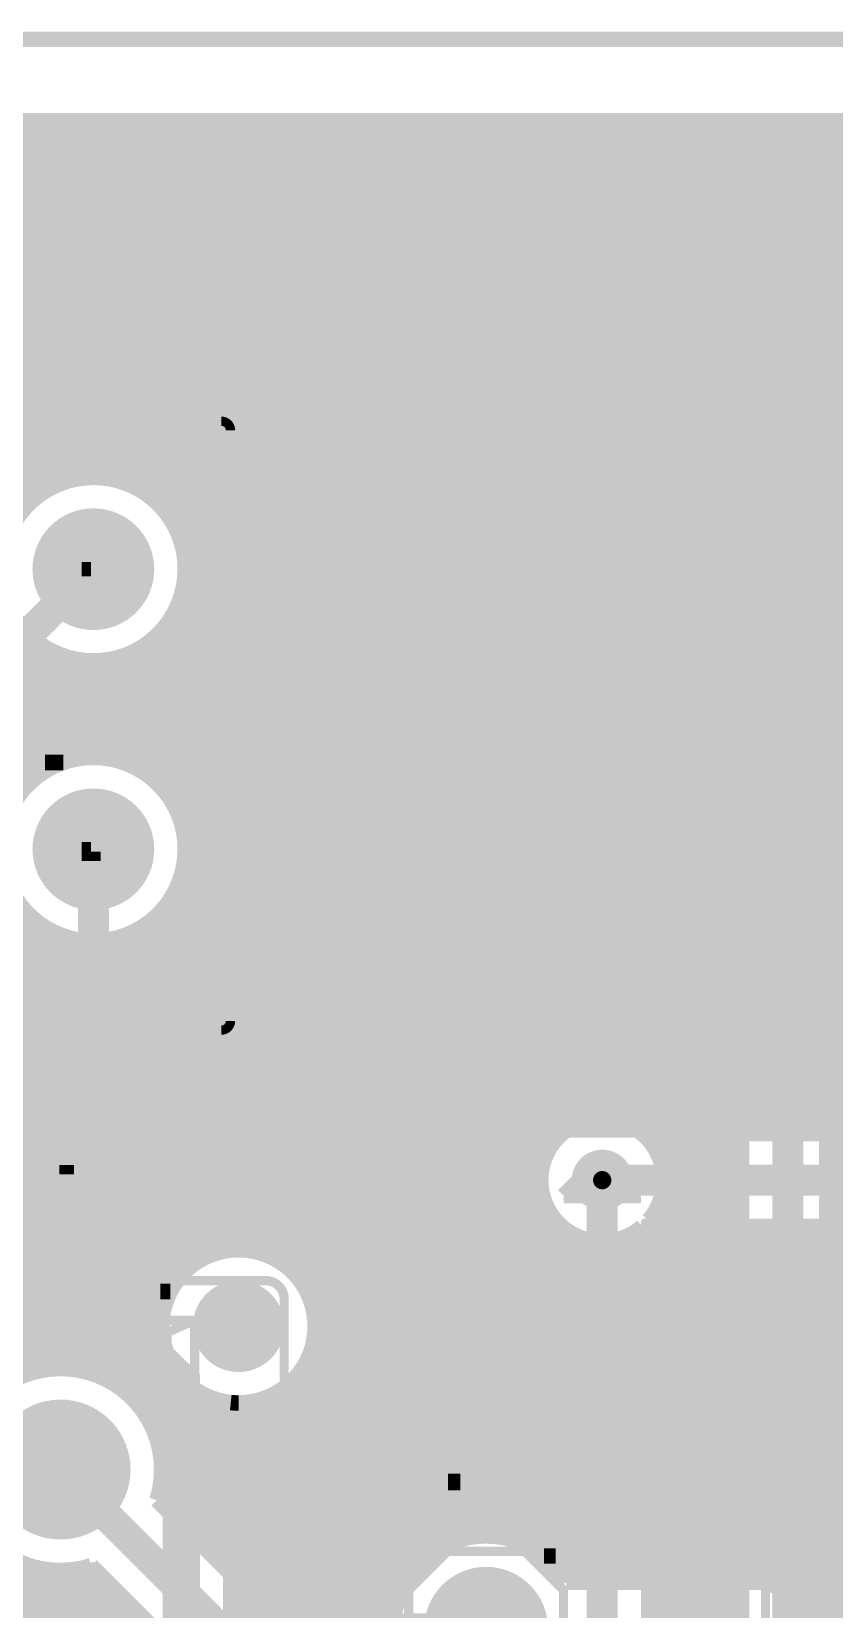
# Model space of a CAD drawing. Extents: x -5 to 100, y -56 to 115.
# Drawn here: x 28.73 to 41.91, y 89.22 to 115.13 of the extents above; entities that cross this region are included whole.
import ezdxf

# ---------------------------------------------------------------- set-up
doc = ezdxf.new("R2010")
doc.units = 0
doc.header["$MEASUREMENT"] = 0
doc.layers.get('0').update_dxf_attribs({"linetype": 'CONTINUOUS'})
for name, color, linetype in [('22-314-0_BOT', 7, 'CONTINUOUS'), ('22-314-0_DRD', 7, 'CONTINUOUS'), ('22-314-0_DRL', 2, 'CONTINUOUS'), ('22-314-0_SMB', 4, 'CONTINUOUS'), ('22-314-0_SMT', 3, 'CONTINUOUS'), ('22-314-0_SST', 5, 'CONTINUOUS'), ('22-314-0_TOP', 10, 'CONTINUOUS'), ('THRUHOLE_NPT', 9, 'CONTINUOUS'), ('THRUHOLE_TAP', 12, 'CONTINUOUS')]:
    doc.layers.add(name, color=color, linetype=linetype)

# ---------------------------------------------------------------- blocks, each defined once
blk = doc.blocks.new('ROUND_1')
at = {"const_width": 0.99949}
blk.add_lwpolyline([(-0.499744, 0, 1), (0.499744, 0, 1)], format="xyb", close=True, dxfattribs=at)
blk = doc.blocks.new('ROUND_3')
at = {"const_width": 1.14935}
blk.add_lwpolyline([(-0.574674, 0, 1), (0.574674, 0, 1)], format="xyb", close=True, dxfattribs=at)
blk = doc.blocks.new('ROUND_4')
at = {"const_width": 0.7493}
blk.add_lwpolyline([(-0.37465, 0, 1), (0.37465, 0, 1)], format="xyb", close=True, dxfattribs=at)
blk = doc.blocks.new('ROUND_6')
at = {"const_width": 1.016}
blk.add_lwpolyline([(-0.508, 0, 1), (0.508, 0, 1)], format="xyb", close=True, dxfattribs=at)
blk = doc.blocks.new('ROUND_14')
at = {"const_width": 0.50038}
blk.add_lwpolyline([(-0.25019, 0, 1), (0.25019, 0, 1)], format="xyb", close=True, dxfattribs=at)
blk = doc.blocks.new('ROUND_5')
at = {"const_width": 0.75057}
blk.add_lwpolyline([(-0.375284, 0, 1), (0.375284, 0, 1)], format="xyb", close=True, dxfattribs=at)
blk = doc.blocks.new('ROUND_17')
at = {"const_width": 0.54991}
blk.add_lwpolyline([(-0.274954, 0, 1), (0.274954, 0, 1)], format="xyb", close=True, dxfattribs=at)
blk = doc.blocks.new('ROUND_18')
at = {"const_width": 0.65024}
blk.add_lwpolyline([(-0.32512, 0, 1), (0.32512, 0, 1)], format="xyb", close=True, dxfattribs=at)
blk = doc.blocks.new('ROUND_22')
at = {"const_width": 0.14986}
blk.add_lwpolyline([(-0.07493, 0, 1), (0.07493, 0, 1)], format="xyb", close=True, dxfattribs=at)

msp = doc.modelspace()

# ---------------------------------------------------------------- linework, layer by layer
at = {"layer": '22-314-0_BOT'}
for points, const_width in [([(98.425, 113.665), (-3.81, 113.665)], 0.254), ([(98.425, 113.6396), (-3.81, 113.6396)], 0.254), ([(28.6512, 113.665), (28.6512, 107.33024)], 0.254), ([(28.8798, 113.665), (28.8798, 107.52836)], 0.254), ([(29.1084, 113.665), (29.1084, 107.66298)], 0.254), ([(29.337, 113.665), (29.337, 107.74934)], 0.254), ([(29.5656, 113.665), (29.5656, 107.79506)], 0.254), ([(29.7942, 113.665), (29.7942, 107.80522)], 0.254), ([(30.0228, 113.665), (30.0228, 107.77982)], 0.254), ([(30.2514, 113.665), (30.2514, 107.71886)], 0.254), ([(30.48, 113.665), (30.48, 107.61726)], 0.254), ([(30.7086, 113.665), (30.7086, 107.45978)], 0.254), ([(30.9372, 113.665), (30.9372, 107.2261)], 0.254), ([(31.1658, 113.665), (31.1658, 106.81208)], 0.254), ([(31.3944, 113.665), (31.3944, 94.88424)], 0.254), ([(31.623, 113.665), (31.623, 95.01378)], 0.254), ([(31.8516, 113.665), (31.8516, 95.08998)], 0.254), ([(32.0802, 113.665), (32.0802, 95.12046)], 0.254), ([(32.3088, 113.665), (32.3088, 95.10776)], 0.254), ([(32.5374, 113.665), (32.5374, 95.05442)], 0.254), ([(32.766, 113.665), (32.766, 94.95028)], 0.254), ([(32.9946, 113.665), (32.9946, 94.77756)], 0.254), ([(33.2232, 113.665), (33.2232, 94.48546)], 0.254), ([(33.4518, 113.665), (33.4518, 68.24726)], 0.254), ([(33.6804, 113.665), (33.6804, 68.05676)], 0.254), ([(33.909, 113.665), (33.909, 67.7164)], 0.254), ([(34.1376, 113.665), (34.1376, 49.74336)], 0.254), ([(34.3662, 113.665), (34.3662, 49.51476)], 0.254), ([(34.5948, 113.665), (34.5948, 49.28616)], 0.254), ([(34.8234, 113.665), (34.8234, 89.56294)], 0.254), ([(35.052, 113.665), (35.052, 89.90838)], 0.254), ([(35.2806, 113.665), (35.2806, 90.1192)], 0.254), ([(35.5092, 113.665), (35.5092, 90.26144)], 0.254), ([(35.7378, 113.665), (35.7378, 90.35288)], 0.254), ([(35.9664, 113.665), (35.9664, 90.40622)], 0.254), ([(36.195, 113.665), (36.195, 90.424)], 0.254), ([(36.4236, 113.665), (36.4236, 90.40622)], 0.254), ([(36.6522, 113.665), (36.6522, 90.35288)], 0.254), ([(36.8808, 113.665), (36.8808, 90.26144)], 0.254), ([(37.1094, 113.665), (37.1094, 96.44888)], 0.254), ([(37.338, 113.665), (37.338, 96.92386)], 0.254), ([(37.5666, 113.665), (37.5666, 97.11944)], 0.254), ([(37.7952, 113.665), (37.7952, 97.22612)], 0.254), ([(38.0238, 113.665), (38.0238, 97.2693)], 0.254), ([(38.2524, 113.665), (38.2524, 97.26168)], 0.254), ([(38.481, 113.665), (38.481, 97.19818)], 0.254), ([(38.7096, 113.665), (38.7096, 97.06864)], 0.254), ([(38.9382, 113.665), (38.9382, 96.8248)], 0.254), ([(39.1668, 113.665), (39.1668, 44.71416)], 0.254), ([(39.3954, 113.665), (39.3954, 44.48556)], 0.254), ([(39.624, 113.665), (39.624, 44.25696)], 0.254), ([(39.8526, 113.665), (39.8526, 44.02836)], 0.254), ([(40.0812, 113.665), (40.0812, 43.79976)], 0.254), ([(40.3098, 113.665), (40.3098, 43.51274)], 0.254), ([(40.5384, 113.665), (40.5384, 107.1372)], 0.254), ([(40.767, 113.665), (40.767, 107.37596)], 0.254), ([(40.9956, 113.665), (40.9956, 107.60456)], 0.254), ([(41.2242, 113.665), (41.2242, 107.83316)], 0.254), ([(41.4528, 113.665), (41.4528, 108.06176)], 0.254), ([(41.6814, 113.665), (41.6814, 108.29036)], 0.254), ([(41.91, 113.665), (41.91, 108.51896)], 0.254), ([(98.425, 113.411), (-3.81, 113.411)], 0.254), ([(98.425, 113.1824), (-3.81, 113.1824)], 0.254), ([(98.425, 112.9538), (-3.81, 112.9538)], 0.254), ([(98.425, 112.7252), (-3.81, 112.7252)], 0.254), ([(98.425, 112.4966), (-3.81, 112.4966)], 0.254), ([(98.425, 112.268), (-3.81, 112.268)], 0.254), ([(98.425, 112.0394), (-3.81, 112.0394)], 0.254), ([(98.425, 111.8108), (-3.81, 111.8108)], 0.254), ([(98.425, 111.5822), (-3.81, 111.5822)], 0.254), ([(98.425, 111.3536), (-3.81, 111.3536)], 0.254), ([(98.425, 111.125), (-3.81, 111.125)], 0.254), ([(98.425, 110.8964), (-3.81, 110.8964)], 0.254), ([(98.425, 110.6678), (-3.81, 110.6678)], 0.254), ([(98.425, 110.4392), (-3.81, 110.4392)], 0.254), ([(98.425, 110.2106), (-3.81, 110.2106)], 0.254), ([(98.425, 109.982), (-3.81, 109.982)], 0.254), ([(43.14444, 109.7534), (-3.81, 109.7534)], 0.254), ([(43.14952, 109.75848), (40.61206, 107.22356)], 0.254), ([(42.91584, 109.5248), (-3.81, 109.5248)], 0.254), ([(42.68724, 109.2962), (-3.81, 109.2962)], 0.254), ([(44.45, 64.84366), (44.45, 65.024), (41.148, 68.326), (41.148, 106.68), (43.688, 109.22), (57.658, 109.22), (59.5503, 107.3277), (59.5503, 106.299)], 0.508), ([(42.45864, 109.0676), (-3.81, 109.0676)], 0.254), ([(42.23004, 108.839), (-3.81, 108.839)], 0.254), ([(42.00144, 108.6104), (-3.81, 108.6104)], 0.254), ([(59.5503, 101.69906), (57.912, 103.3399), (57.912, 107.188), (56.642, 108.458), (44.196, 108.458), (41.91, 106.172), (41.91, 70.358), (46.482, 65.786), (46.482, 60.452), (44.45, 58.42), (44.45, 58.3438)], 0.508), ([(41.77284, 108.3818), (-3.81, 108.3818)], 0.254), ([(41.54424, 108.1532), (-3.81, 108.1532)], 0.254), ([(41.31564, 107.9246), (-3.81, 107.9246)], 0.254), ([(29.1846, 107.696), (26.81478, 107.696)], 0.254), ([(41.08704, 107.696), (30.3149, 107.696)], 0.254), ([(28.79598, 107.4674), (27.20086, 107.4674)], 0.254), ([(40.85844, 107.4674), (30.70098, 107.4674)], 0.254), ([(40.62984, 107.2388), (30.92704, 107.2388)], 0.254), ([(40.45966, 107.0102), (31.0769, 107.0102)], 0.254), ([(40.39362, 106.7816), (31.17596, 106.7816)], 0.254), ([(40.386, 106.68), (40.386, 68.326)], 0.254), ([(29.74848, 106.299), (28.194, 104.74452), (28.194, 100.33), (27.432, 99.568), (27.432, 55.372), (39.624, 43.18), (39.624, 40.64), (41.148, 39.116), (57.25414, 39.116), (60.8838, 35.4838)], 0.508), ([(40.386, 106.553), (31.23438, 106.553)], 0.254), ([(40.386, 106.3244), (31.2547, 106.3244)], 0.254), ([(40.386, 105.8672), (31.19374, 105.8672)], 0.254), ([(40.386, 106.0958), (31.242, 106.0958)], 0.254), ([(40.386, 105.6386), (31.10484, 105.6386)], 0.254), ([(31.1658, 105.78338), (31.1658, 102.21468)], 0.254), ([(30.9372, 105.3719), (30.9372, 102.62616)], 0.254), ([(40.386, 105.41), (30.96514, 105.41)], 0.254), ([(30.7086, 105.13568), (30.7086, 102.86238)], 0.254), ([(40.386, 105.1814), (30.7594, 105.1814)], 0.254), ([(29.36748, 104.84104), (28.956, 104.42702)], 0.254), ([(30.2514, 104.8766), (30.2514, 103.12146)], 0.254), ([(40.386, 104.9528), (30.42666, 104.9528)], 0.254), ([(30.48, 104.98074), (30.48, 103.01732)], 0.254), ([(29.1084, 104.57942), (29.1084, 103.06304)], 0.254), ([(40.386, 104.7242), (29.25064, 104.7242)], 0.254), ([(29.337, 104.80802), (29.337, 103.1494)], 0.254), ([(29.5656, 104.80294), (29.5656, 103.19512)], 0.254), ([(29.7942, 104.79278), (29.7942, 103.20528)], 0.254), ([(30.0228, 104.81564), (30.0228, 103.18242)], 0.254), ([(28.956, 104.42702), (28.956, 102.98176)], 0.254), ([(40.386, 104.4956), (29.02204, 104.4956)], 0.254), ([(40.386, 104.267), (28.956, 104.267)], 0.254), ([(40.386, 104.0384), (28.956, 104.0384)], 0.254), ([(40.386, 103.8098), (28.956, 103.8098)], 0.254), ([(40.386, 103.5812), (28.956, 103.5812)], 0.254), ([(40.386, 103.3526), (28.956, 103.3526)], 0.254), ([(29.25572, 103.124), (28.956, 103.124)], 0.254), ([(40.386, 103.124), (30.24124, 103.124)], 0.254), ([(40.386, 102.8954), (30.66542, 102.8954)], 0.254), ([(40.386, 102.6668), (30.90418, 102.6668)], 0.254), ([(40.386, 102.4382), (31.06166, 102.4382)], 0.254), ([(40.386, 102.2096), (31.16834, 102.2096)], 0.254), ([(40.386, 101.981), (31.2293, 101.981)], 0.254), ([(31.242, 69.342), (31.242, 92.964), (29.74848, 94.45498), (29.74848, 101.69906)], 0.508), ([(40.386, 101.7524), (31.2547, 101.7524)], 0.254), ([(40.386, 101.5238), (31.24454, 101.5238)], 0.254), ([(40.386, 101.2952), (31.20136, 101.2952)], 0.254), ([(40.386, 101.0666), (31.11754, 101.0666)], 0.254), ([(31.1658, 101.18598), (31.1658, 94.67088)], 0.254), ([(30.9372, 100.77196), (30.9372, 94.34576)], 0.254), ([(40.386, 100.838), (30.98546, 100.838)], 0.254), ([(30.7086, 100.53828), (30.7086, 94.57436)], 0.254), ([(40.386, 100.6094), (30.78988, 100.6094)], 0.254), ([(30.51048, 100.39858), (30.51048, 94.76994)], 0.254), ([(40.386, 100.3808), (30.51048, 100.3808)], 0.254), ([(40.386, 100.1522), (30.51048, 100.1522)], 0.254), ([(40.386, 99.9236), (30.51048, 99.9236)], 0.254), ([(40.386, 99.695), (30.51048, 99.695)], 0.254), ([(40.386, 99.4664), (30.51048, 99.4664)], 0.254), ([(40.386, 99.2378), (30.51048, 99.2378)], 0.254), ([(40.386, 99.0092), (30.51048, 99.0092)], 0.254), ([(40.386, 98.7806), (30.51048, 98.7806)], 0.254), ([(40.386, 98.552), (30.51048, 98.552)], 0.254), ([(40.386, 98.3234), (30.51048, 98.3234)], 0.254), ([(40.386, 98.0948), (30.51048, 98.0948)], 0.254), ([(40.386, 97.8662), (30.51048, 97.8662)], 0.254), ([(40.386, 97.6376), (30.51048, 97.6376)], 0.254), ([(40.386, 97.409), (30.51048, 97.409)], 0.254), ([(37.67582, 97.1804), (30.51048, 97.1804)], 0.254), ([(40.386, 97.1804), (38.52164, 97.1804)], 0.254), ([(37.36086, 96.9518), (30.51048, 96.9518)], 0.254), ([(40.386, 96.9518), (38.8366, 96.9518)], 0.254), ([(37.20084, 96.7232), (30.51048, 96.7232)], 0.254), ([(40.386, 96.7232), (38.99662, 96.7232)], 0.254), ([(37.11956, 96.4946), (30.51048, 96.4946)], 0.254), ([(37.09162, 96.266), (30.51048, 96.266)], 0.254), ([(36.195, 60.325), (38.1, 62.23), (38.1, 96.266)], 0.508), ([(40.386, 96.4946), (39.08044, 96.4946)], 0.254), ([(40.386, 96.266), (39.10838, 96.266)], 0.254), ([(37.11956, 96.0374), (30.51048, 96.0374)], 0.254), ([(37.1094, 96.08058), (37.1094, 90.1192)], 0.254), ([(40.386, 96.0374), (39.08044, 96.0374)], 0.254), ([(37.20084, 95.8088), (30.51048, 95.8088)], 0.254), ([(40.386, 95.8088), (38.99662, 95.8088)], 0.254), ([(37.338, 95.5802), (30.51048, 95.5802)], 0.254), ([(37.338, 95.6056), (37.338, 89.90838)], 0.254), ([(37.338, 95.6056), (37.338, 89.90838)], 0.254), ([(38.862, 95.6056), (38.862, 62.23)], 0.254), ([(40.386, 95.5802), (38.862, 95.5802)], 0.254), ([(38.9382, 95.7072), (38.9382, 44.94276)], 0.254), ([(37.338, 95.3516), (30.51048, 95.3516)], 0.254), ([(40.386, 95.3516), (38.862, 95.3516)], 0.254), ([(37.338, 95.123), (30.51048, 95.123)], 0.254), ([(40.386, 95.123), (38.862, 95.123)], 0.254), ([(31.4071, 94.8944), (30.51048, 94.8944)], 0.254), ([(30.51048, 94.76994), (30.96006, 94.3229)], 0.254), ([(37.338, 94.8944), (32.85236, 94.8944)], 0.254), ([(40.386, 94.8944), (38.862, 94.8944)], 0.254), ([(31.16072, 94.6658), (30.61716, 94.6658)], 0.254), ([(37.338, 94.6658), (33.09874, 94.6658)], 0.254), ([(40.386, 94.6658), (38.862, 94.6658)], 0.254), ([(31.01086, 94.4372), (30.84576, 94.4372)], 0.254), ([(37.338, 94.4372), (33.2486, 94.4372)], 0.254), ([(37.338, 94.2086), (33.34004, 94.2086)], 0.254), ([(40.386, 94.4372), (38.862, 94.4372)], 0.254), ([(40.386, 94.2086), (38.862, 94.2086)], 0.254), ([(37.338, 93.98), (33.38068, 93.98)], 0.254), ([(40.386, 93.98), (38.862, 93.98)], 0.254), ([(37.338, 93.7514), (33.38068, 93.7514)], 0.254), ([(40.386, 93.7514), (38.862, 93.7514)], 0.254), ([(37.338, 93.5228), (33.34004, 93.5228)], 0.254), ([(40.386, 93.5228), (38.862, 93.5228)], 0.254), ([(33.2232, 93.2434), (33.2232, 68.3641)], 0.254), ([(37.338, 93.2942), (33.25114, 93.2942)], 0.254), ([(40.386, 93.2942), (38.862, 93.2942)], 0.254), ([(32.9946, 92.9513), (32.9946, 68.43014)], 0.254), ([(37.338, 93.0656), (33.10128, 93.0656)], 0.254), ([(40.386, 93.0656), (38.862, 93.0656)], 0.254), ([(32.5374, 92.67444), (32.5374, 68.43014)], 0.254), ([(32.766, 92.77858), (32.766, 68.45046)], 0.254), ([(37.338, 92.837), (32.8549, 92.837)], 0.254), ([(40.386, 92.837), (38.862, 92.837)], 0.254), ([(32.004, 92.61348), (32.004, 69.99986)], 0.254), ([(37.338, 92.3798), (32.004, 92.3798)], 0.254), ([(32.0802, 92.6084), (32.0802, 69.9008)], 0.254), ([(37.338, 92.6084), (32.17672, 92.6084)], 0.254), ([(32.3088, 92.6211), (32.3088, 68.36664)], 0.254), ([(40.386, 92.6084), (38.862, 92.6084)], 0.254), ([(40.386, 92.3798), (38.862, 92.3798)], 0.254), ([(37.338, 92.1512), (32.004, 92.1512)], 0.254), ([(40.386, 92.1512), (38.862, 92.1512)], 0.254), ([(37.338, 91.9226), (32.004, 91.9226)], 0.254), ([(40.386, 91.9226), (38.862, 91.9226)], 0.254), ([(37.338, 91.694), (32.004, 91.694)], 0.254), ([(40.386, 91.694), (38.862, 91.694)], 0.254), ([(37.338, 91.4654), (32.004, 91.4654)], 0.254), ([(40.386, 91.4654), (38.862, 91.4654)], 0.254), ([(37.338, 91.2368), (32.004, 91.2368)], 0.254), ([(40.386, 91.2368), (38.862, 91.2368)], 0.254), ([(37.338, 91.0082), (32.004, 91.0082)], 0.254), ([(40.386, 91.0082), (38.862, 91.0082)], 0.254), ([(37.338, 90.7796), (32.004, 90.7796)], 0.254), ([(40.386, 90.7796), (38.862, 90.7796)], 0.254), ([(37.338, 90.551), (32.004, 90.551)], 0.254), ([(35.64636, 90.3224), (32.004, 90.3224)], 0.254), ([(37.338, 90.3224), (36.7411, 90.3224)], 0.254), ([(40.386, 90.551), (38.862, 90.551)], 0.254), ([(40.386, 90.3224), (38.862, 90.3224)], 0.254), ([(35.24758, 90.0938), (32.004, 90.0938)], 0.254), ([(37.338, 90.0938), (37.14242, 90.0938)], 0.254), ([(40.386, 90.0938), (38.862, 90.0938)], 0.254), ([(35.01644, 89.8652), (32.004, 89.8652)], 0.254), ([(40.386, 89.8652), (38.862, 89.8652)], 0.254), ([(34.8615, 89.6366), (32.004, 89.6366)], 0.254), ([(40.386, 89.6366), (38.862, 89.6366)], 0.254), ([(34.75736, 89.408), (32.004, 89.408)], 0.254), ([(40.386, 89.408), (38.862, 89.408)], 0.254), ([(34.6964, 89.1794), (32.004, 89.1794)], 0.254), ([(40.386, 89.1794), (38.862, 89.1794)], 0.254)]:
    msp.add_lwpolyline(points, dxfattribs=dict(at, const_width=const_width))
at = {"layer": '22-314-0_BOT', "const_width": 0.254}
for points in [[(29.74848, 107.80522, 0.4142136), (28.24226, 106.299)], [(31.25724, 106.299, 0.4142136), (29.74848, 107.80776)], [(40.60952, 107.21848, 0.1989124), (40.38648, 106.68)], [(40.60952, 107.21848, 0.1989124), (40.38648, 106.68)], [(29.74848, 104.79278, 0.4142136), (31.2547, 106.299)], [(29.36748, 104.84104, 0.0639891), (29.74848, 104.79208)], [(29.74848, 103.20782, 0.1392449), (28.95547, 102.98261)], [(31.25724, 101.69906, 0.4142136), (29.74848, 103.20782)], [(30.51048, 100.39858, 0.2662306), (31.25576, 101.69906)], [(38.1, 97.27438, 0.4142136), (37.09162, 96.266)], [(39.10838, 96.266, 0.4142136), (38.1, 97.27438)], [(37.09162, 96.266, 0.1804435), (37.33798, 95.60558)], [(38.862, 95.6056, 0.1804437), (39.10835, 96.266)], [(32.131, 95.123, 0.3089384), (30.96006, 94.3229)], [(33.3883, 93.8657, 0.4142136), (32.131, 95.123)], [(32.131, 92.6084, 0.4142136), (33.3883, 93.8657)], [(32.004, 92.61348, 0.0252739), (32.131, 92.60706)], [(36.195, 90.424, 0.4142136), (34.671, 88.9)], [(37.338, 89.90838, 0.2152056), (36.195, 90.42423)]]:
    msp.add_lwpolyline(points, format="xyb", dxfattribs=at)
at = {"layer": '22-314-0_DRD', "const_width": 0.254}
for points in [[(98.00082, 115.00104), (-2.99974, 115.00104)], [(29.74848, 106.934), (29.11348, 106.299)], [(30.38348, 106.299), (29.74848, 106.934)], [(29.11348, 106.299), (29.74848, 105.664)], [(29.74848, 105.664), (30.38348, 106.299)], [(29.74848, 102.33406), (29.11348, 101.69906)], [(30.38348, 101.69906), (29.74848, 102.33406)], [(29.11348, 101.69906), (29.74848, 101.06406)], [(29.74848, 101.06406), (30.38348, 101.69906)], [(38.1, 96.647), (37.465, 96.012)], [(38.735, 96.012), (38.1, 96.647)], [(37.465, 96.012), (38.735, 96.012)], [(32.131, 94.5007), (32.131, 93.2307)], [(32.766, 93.8657), (31.496, 93.8657)], [(29.845, 92.14866), (28.575, 92.14866)], [(29.845, 92.14866), (28.575, 90.87866)], [(29.845, 90.87866), (28.575, 92.14866)], [(29.845, 90.87866), (29.845, 92.14866)], [(28.575, 90.87866), (29.845, 90.87866)], [(36.195, 89.535), (35.56, 88.9)], [(36.83, 88.9), (36.195, 89.535)]]:
    msp.add_lwpolyline(points, dxfattribs=at)
at = {"layer": '22-314-0_DRL', "const_width": 0.254}
msp.add_lwpolyline([(98.00082, 115.00104), (-2.99974, 115.00104)], dxfattribs=at)
at = {"layer": '22-314-0_SST'}
for points, const_width in [([(31.84906, 108.72978), (21.3995, 108.72978), (21.3995, 108.8009), (21.3995, 108.93044), (20.44954, 108.93044)], 0.1524), ([(31.99892, 98.87966), (31.99892, 100.7491), (32.4993, 100.7491), (32.4993, 102.15118), (31.99892, 102.15118), (31.99892, 105.34904), (32.4993, 105.34904), (32.4993, 106.74858), (31.99892, 106.74858), (31.99892, 108.57992)], 0.1524), ([(28.15844, 107.88904), (28.15844, 104.70896), (31.33852, 104.70896), (31.33852, 107.88904), (28.15844, 107.88904)], 0.1524), ([(29.43098, 106.6165), (29.43098, 105.9815), (29.63164, 106.18216), (29.86786, 106.18216), (29.86786, 106.41584), (30.06598, 106.6165), (29.43098, 106.6165), (29.63164, 106.41584), (29.86786, 106.41584)], 0.1524), ([(30.06598, 106.6165), (30.06598, 105.9815)], 0.1524), ([(29.86786, 106.18216), (30.06598, 105.9815), (29.43098, 105.9815)], 0.1524), ([(29.63164, 106.18216), (29.63164, 106.41584)], 0.1524), ([(28.15844, 103.2891), (28.15844, 100.10902), (31.33852, 100.10902), (31.33852, 103.2891), (28.15844, 103.2891)], 0.1524), ([(29.86786, 101.81844), (29.63164, 101.81844), (29.43098, 102.01656), (30.06598, 102.01656), (29.86786, 101.81844), (29.86786, 101.58222), (30.06598, 101.38156), (30.06598, 102.01656)], 0.1524), ([(29.63164, 101.58222), (29.43098, 101.38156), (29.43098, 102.01656)], 0.1524), ([(29.86786, 101.58222), (29.63164, 101.58222), (29.63164, 101.81844)], 0.1524), ([(30.06598, 101.38156), (29.43098, 101.38156)], 0.1524), ([(3.1496, 98.7298), (31.84906, 98.7298)], 0.1524), ([(31.34868, 98.7298), (31.34868, 98.07956), (30.1498, 98.07956), (30.1498, 98.7298)], 0.1524), ([(38.862, 76.073), (53.34, 76.073), (53.34, 97.155), (7.239, 97.155), (7.239, 50.673), (38.862, 50.673), (38.862, 76.073)], 0.381), ([(29.01442, 95.758), (29.01442, 95.58782), (29.07538, 95.42018), (29.3116, 95.42018), (29.37002, 95.58782), (29.37002, 96.43618)], 0.1524), ([(29.43098, 96.43618), (29.19222, 96.43618)], 0.1524), ([(29.91358, 95.42018), (30.26918, 96.43618), (29.7942, 96.43618)], 0.1524), ([(32.58058, 94.615), (25.83942, 94.615)], 0.1524), ([(47.82058, 94.615), (41.07942, 94.615)], 0.1524), ([(32.8803, 79.91602), (32.8803, 81.915), (32.8803, 94.31528)], 0.1524), ([(40.7797, 94.31528), (40.7797, 81.915), (42.29862, 81.915), (46.59884, 81.915), (46.59884, 79.61376), (42.29862, 79.61376), (41.07942, 79.61376)], 0.1524), ([(27.01036, 93.96476), (31.40964, 93.96476), (30.96006, 93.7641), (27.45994, 93.7641), (27.01036, 93.96476), (27.01036, 90.96502), (26.7589, 90.96502), (26.7589, 88.3158), (31.40964, 88.3158), (30.96006, 88.51392), (26.7589, 88.51392)], 0.1524), ([(30.96006, 93.7641), (30.96006, 88.51392)], 0.1524), ([(31.40964, 88.3158), (31.40964, 93.96476)], 0.1524), ([(36.51504, 92.93352), (36.68522, 93.0021), (36.68522, 93.4085), (36.51504, 93.47708), (36.17722, 93.47708), (36.00704, 93.33992), (36.00704, 92.93352), (35.66922, 92.93352), (35.66922, 93.47708)], 0.2032), ([(36.17722, 91.91752), (36.17722, 92.32392), (36.00704, 92.46108), (35.83686, 92.46108), (35.66922, 92.32392), (35.66922, 91.91752), (36.68522, 91.91752)], 0.2032), ([(35.66922, 91.44508), (35.66922, 91.1733)], 0.2032), ([(36.34486, 90.9701), (36.51504, 90.9701), (36.68522, 91.03868), (36.68522, 91.30792), (36.51504, 91.3765), (35.66922, 91.3765)], 0.2032), ([(35.56, 87.63), (34.925, 88.265), (34.925, 89.535), (35.56, 90.17), (36.83, 90.17), (37.465, 89.535), (37.465, 88.265), (36.83, 87.63), (35.56, 87.63)], 0.1524)]:
    msp.add_lwpolyline(points, dxfattribs=dict(at, const_width=const_width))
at = {"layer": '22-314-0_SST', "const_width": 0.1524}
for points in [[(31.99892, 108.57992, 0.4142136), (31.84906, 108.72978)], [(31.84906, 98.7298, 0.4142136), (31.99892, 98.87966)], [(32.8803, 94.31528, 0.4142136), (32.58058, 94.615)], [(41.07942, 94.615, 0.4142136), (40.7797, 94.31528)]]:
    msp.add_lwpolyline(points, format="xyb", dxfattribs=at)
at = {"layer": '22-314-0_TOP'}
for points, const_width in [([(98.425, 113.665), (-3.81, 113.665)], 0.254), ([(98.425, 113.6396), (-3.81, 113.6396)], 0.254), ([(28.6512, 113.665), (28.6512, 107.33024)], 0.254), ([(28.8798, 113.665), (28.8798, 107.52836)], 0.254), ([(29.1084, 113.665), (29.1084, 107.66298)], 0.254), ([(29.337, 113.665), (29.337, 107.74934)], 0.254), ([(29.5656, 113.665), (29.5656, 107.79506)], 0.254), ([(29.7942, 113.665), (29.7942, 107.80522)], 0.254), ([(30.0228, 113.665), (30.0228, 107.77982)], 0.254), ([(30.2514, 113.665), (30.2514, 107.71886)], 0.254), ([(30.48, 113.665), (30.48, 107.61726)], 0.254), ([(30.7086, 113.665), (30.7086, 107.45978)], 0.254), ([(30.9372, 113.665), (30.9372, 107.2261)], 0.254), ([(31.1658, 113.665), (31.1658, 106.81208)], 0.254), ([(31.3944, 113.665), (31.3944, 94.88424)], 0.254), ([(31.623, 113.665), (31.623, 95.01378)], 0.254), ([(31.8516, 113.665), (31.8516, 95.08998)], 0.254), ([(32.0802, 113.665), (32.0802, 95.12046)], 0.254), ([(32.3088, 113.665), (32.3088, 95.10776)], 0.254), ([(32.5374, 113.665), (32.5374, 95.05442)], 0.254), ([(32.766, 113.665), (32.766, 94.95028)], 0.254), ([(32.9946, 113.665), (32.9946, 94.77756)], 0.254), ([(33.2232, 113.665), (33.2232, 94.48546)], 0.254), ([(33.4518, 113.665), (33.4518, 89.662)], 0.254), ([(33.6804, 113.665), (33.6804, 89.662)], 0.254), ([(33.909, 113.665), (33.909, 89.662)], 0.254), ([(34.1376, 113.665), (34.1376, 89.662)], 0.254), ([(34.3662, 113.665), (34.3662, 89.662)], 0.254), ([(34.5948, 113.665), (34.5948, 89.662)], 0.254), ([(34.8234, 113.665), (34.8234, 89.662)], 0.254), ([(35.052, 113.665), (35.052, 89.90838)], 0.254), ([(35.2806, 113.665), (35.2806, 90.1192)], 0.254), ([(35.5092, 113.665), (35.5092, 90.26144)], 0.254), ([(35.7378, 113.665), (35.7378, 90.35288)], 0.254), ([(35.9664, 113.665), (35.9664, 90.40622)], 0.254), ([(36.195, 113.665), (36.195, 90.424)], 0.254), ([(36.4236, 113.665), (36.4236, 90.40622)], 0.254), ([(36.6522, 113.665), (36.6522, 90.35288)], 0.254), ([(36.8808, 113.665), (36.8808, 90.26144)], 0.254), ([(37.1094, 113.665), (37.1094, 96.44888)], 0.254), ([(37.338, 113.665), (37.338, 96.92386)], 0.254), ([(37.5666, 113.665), (37.5666, 97.11944)], 0.254), ([(37.7952, 113.665), (37.7952, 97.22612)], 0.254), ([(38.0238, 113.665), (38.0238, 97.2693)], 0.254), ([(38.2524, 113.665), (38.2524, 97.26168)], 0.254), ([(38.481, 113.665), (38.481, 97.19818)], 0.254), ([(38.7096, 113.665), (38.7096, 97.06864)], 0.254), ([(38.9382, 113.665), (38.9382, 97.028)], 0.254), ([(39.1668, 113.665), (39.1668, 97.028)], 0.254), ([(39.3954, 113.665), (39.3954, 97.028)], 0.254), ([(39.624, 113.665), (39.624, 97.028)], 0.254), ([(39.8526, 113.665), (39.8526, 97.028)], 0.254), ([(40.0812, 113.665), (40.0812, 97.028)], 0.254), ([(40.3098, 113.665), (40.3098, 97.028)], 0.254), ([(40.5384, 113.665), (40.5384, 97.028)], 0.254), ([(40.767, 113.665), (40.767, 97.028)], 0.254), ([(40.9956, 113.665), (40.9956, 97.028)], 0.254), ([(41.2242, 113.665), (41.2242, 97.028)], 0.254), ([(41.4528, 113.665), (41.4528, 97.028)], 0.254), ([(41.6814, 113.665), (41.6814, 97.028)], 0.254), ([(41.91, 113.665), (41.91, 97.028)], 0.254), ([(98.425, 113.411), (-3.81, 113.411)], 0.254), ([(98.425, 113.1824), (-3.81, 113.1824)], 0.254), ([(98.425, 112.9538), (-3.81, 112.9538)], 0.254), ([(98.425, 112.7252), (-3.81, 112.7252)], 0.254), ([(98.425, 112.4966), (-3.81, 112.4966)], 0.254), ([(98.425, 112.268), (-3.81, 112.268)], 0.254), ([(98.425, 112.0394), (-3.81, 112.0394)], 0.254), ([(98.425, 111.8108), (-3.81, 111.8108)], 0.254), ([(98.425, 111.5822), (-3.81, 111.5822)], 0.254), ([(98.425, 111.3536), (-3.81, 111.3536)], 0.254), ([(98.425, 111.125), (-3.81, 111.125)], 0.254), ([(98.425, 110.8964), (-3.81, 110.8964)], 0.254), ([(98.425, 110.6678), (-3.81, 110.6678)], 0.254), ([(98.425, 110.4392), (-3.81, 110.4392)], 0.254), ([(98.425, 110.2106), (-3.81, 110.2106)], 0.254), ([(98.425, 109.982), (-3.81, 109.982)], 0.254), ([(98.425, 109.7534), (-3.81, 109.7534)], 0.254), ([(98.425, 109.5248), (-3.81, 109.5248)], 0.254), ([(98.425, 109.2962), (-3.81, 109.2962)], 0.254), ([(98.425, 109.0676), (-3.81, 109.0676)], 0.254), ([(98.425, 108.839), (-3.81, 108.839)], 0.254), ([(98.425, 108.6104), (-3.81, 108.6104)], 0.254), ([(98.425, 108.3818), (-3.81, 108.3818)], 0.254), ([(98.425, 108.1532), (-3.81, 108.1532)], 0.254), ([(91.19108, 107.9246), (-3.81, 107.9246)], 0.254), ([(29.1846, 107.696), (26.81478, 107.696)], 0.254), ([(55.48376, 107.696), (30.3149, 107.696)], 0.254), ([(28.79598, 107.4674), (27.20086, 107.4674)], 0.254), ([(55.09768, 107.4674), (30.70098, 107.4674)], 0.254), ([(54.87162, 107.2388), (30.92704, 107.2388)], 0.254), ([(54.72176, 107.0102), (31.0769, 107.0102)], 0.254), ([(54.6227, 106.7816), (31.17596, 106.7816)], 0.254), ([(54.56428, 106.553), (31.23438, 106.553)], 0.254), ([(54.54396, 106.3244), (31.2547, 106.3244)], 0.254), ([(54.60492, 105.8672), (31.19374, 105.8672)], 0.254), ([(54.55666, 106.0958), (31.242, 106.0958)], 0.254), ([(54.69636, 105.6386), (31.10484, 105.6386)], 0.254), ([(31.1658, 105.78338), (31.1658, 102.21468)], 0.254), ([(30.9372, 105.3719), (30.9372, 102.62616)], 0.254), ([(54.83352, 105.41), (30.96514, 105.41)], 0.254), ([(28.73756, 105.1814), (27.25928, 105.1814)], 0.254), ([(28.6512, 105.26522), (28.6512, 102.73284)], 0.254), ([(30.7086, 105.13568), (30.7086, 102.86238)], 0.254), ([(55.03926, 105.1814), (30.7594, 105.1814)], 0.254), ([(29.0703, 104.9528), (26.92654, 104.9528)], 0.254), ([(28.8798, 105.0671), (28.8798, 102.93096)], 0.254), ([(29.1084, 104.93502), (29.1084, 103.06304)], 0.254), ([(29.337, 104.84866), (29.337, 103.1494)], 0.254), ([(30.2514, 104.8766), (30.2514, 103.12146)], 0.254), ([(55.372, 104.9528), (30.42666, 104.9528)], 0.254), ([(30.48, 104.98074), (30.48, 103.01732)], 0.254), ([(77.5462, 104.7242), (8.25246, 104.7242)], 0.254), ([(29.5656, 104.80294), (29.5656, 103.19512)], 0.254), ([(29.7942, 104.79278), (29.7942, 103.20528)], 0.254), ([(30.0228, 104.81564), (30.0228, 103.18242)], 0.254), ([(77.7748, 104.4956), (8.02386, 104.4956)], 0.254), ([(78.0034, 104.267), (7.79526, 104.267)], 0.254), ([(82.56524, 103.8098), (7.33806, 103.8098)], 0.254), ([(78.2447, 104.0384), (7.56666, 104.0384)], 0.254), ([(82.79384, 103.5812), (7.10946, 103.5812)], 0.254), ([(83.02244, 103.3526), (0.88138, 103.3526)], 0.254), ([(29.25572, 103.124), (26.74112, 103.124)], 0.254), ([(55.55742, 103.124), (30.24124, 103.124)], 0.254), ([(28.83154, 102.8954), (27.1653, 102.8954)], 0.254), ([(55.13324, 102.8954), (30.66542, 102.8954)], 0.254), ([(54.89448, 102.6668), (30.90418, 102.6668)], 0.254), ([(54.737, 102.4382), (31.06166, 102.4382)], 0.254), ([(54.63032, 102.2096), (31.16834, 102.2096)], 0.254), ([(54.56936, 101.981), (31.2293, 101.981)], 0.254), ([(54.54396, 101.7524), (31.2547, 101.7524)], 0.254), ([(38.1, 96.266), (75.07986, 96.266), (80.41386, 101.6), (80.44942, 101.6), (80.54848, 101.69906)], 0.508), ([(54.55412, 101.5238), (31.24454, 101.5238)], 0.254), ([(54.5973, 101.2952), (31.20136, 101.2952)], 0.254), ([(54.68112, 101.0666), (31.11754, 101.0666)], 0.254), ([(31.1658, 101.18598), (31.1658, 94.67088)], 0.254), ([(30.9372, 100.77196), (30.9372, 94.26194)], 0.254), ([(54.8132, 100.838), (30.98546, 100.838)], 0.254), ([(28.70962, 100.6094), (27.28976, 100.6094)], 0.254), ([(28.6512, 100.66782), (28.6512, 93.07576)], 0.254), ([(28.8798, 100.4697), (28.8798, 93.13926)], 0.254), ([(30.7086, 100.53828), (30.7086, 92.22232)], 0.254), ([(55.00878, 100.6094), (30.78988, 100.6094)], 0.254), ([(56.68518, 100.1522), (8.1153, 100.1522)], 0.254), ([(29.0195, 100.3808), (26.97734, 100.3808)], 0.254), ([(29.1084, 100.33508), (29.1084, 93.16974)], 0.254), ([(29.337, 100.24872), (29.337, 93.1672)], 0.254), ([(29.5656, 100.203), (29.5656, 93.13418)], 0.254), ([(29.7942, 100.19284), (29.7942, 93.0656)], 0.254), ([(30.0228, 100.21824), (30.0228, 92.95892)], 0.254), ([(30.2514, 100.2792), (30.2514, 92.80398)], 0.254), ([(55.3212, 100.3808), (30.47746, 100.3808)], 0.254), ([(30.48, 100.3808), (30.48, 92.58046)], 0.254), ([(56.57342, 99.9236), (8.22452, 99.9236)], 0.254), ([(56.51246, 99.695), (8.28802, 99.695)], 0.254), ([(56.49214, 99.4664), (8.3058, 99.4664)], 0.254), ([(56.51246, 99.2378), (8.28548, 99.2378)], 0.254), ([(56.57596, 99.0092), (8.22198, 99.0092)], 0.254), ([(56.69026, 98.7806), (8.11022, 98.7806)], 0.254), ([(56.86806, 98.552), (7.92988, 98.552)], 0.254), ([(50.9651, 98.0948), (-3.81, 98.0948)], 0.254), ([(57.17032, 98.3234), (7.62762, 98.3234)], 0.254), ([(50.74158, 97.8662), (-3.81, 97.8662)], 0.254), ([(50.61966, 97.6376), (-3.81, 97.6376)], 0.254), ([(50.56124, 97.409), (-3.81, 97.409)], 0.254), ([(37.67582, 97.1804), (-3.81, 97.1804)], 0.254), ([(50.5587, 97.1804), (38.52164, 97.1804)], 0.254), ([(37.36086, 96.9518), (-3.81, 96.9518)], 0.254), ([(50.58664, 97.028), (38.75786, 97.028)], 0.254), ([(37.20084, 96.7232), (-3.81, 96.7232)], 0.254), ([(37.11956, 96.4946), (-3.81, 96.4946)], 0.254), ([(37.09162, 96.266), (-3.81, 96.266)], 0.254), ([(37.11956, 96.0374), (-3.81, 96.0374)], 0.254), ([(37.1094, 96.08058), (37.1094, 90.1192)], 0.254), ([(37.20084, 95.8088), (-3.81, 95.8088)], 0.254), ([(37.36086, 95.5802), (-3.81, 95.5802)], 0.254), ([(37.338, 95.6056), (37.338, 89.90838)], 0.254), ([(73.85304, 95.504), (38.75786, 95.504)], 0.254), ([(38.9382, 95.504), (38.9382, 89.662)], 0.254), ([(39.1668, 95.504), (39.1668, 89.662)], 0.254), ([(39.3954, 95.504), (39.3954, 89.662)], 0.254), ([(39.624, 95.504), (39.624, 89.662)], 0.254), ([(39.8526, 95.504), (39.8526, 89.662)], 0.254), ([(40.0812, 95.504), (40.0812, 89.662)], 0.254), ([(40.3098, 95.504), (40.3098, 89.662)], 0.254), ([(40.5384, 95.504), (40.5384, 89.662)], 0.254), ([(40.767, 95.504), (40.767, 89.65184)], 0.254), ([(40.9956, 95.504), (40.9956, 89.5731)], 0.254), ([(41.2242, 95.504), (41.2242, 89.39276)], 0.254), ([(41.4528, 95.504), (41.4528, 89.16416)], 0.254), ([(41.6814, 95.504), (41.6814, 88.93556)], 0.254), ([(41.91, 95.504), (41.91, 88.70696)], 0.254), ([(37.67582, 95.3516), (-3.81, 95.3516)], 0.254), ([(37.5666, 95.41002), (37.5666, 89.662)], 0.254), ([(37.7952, 95.30588), (37.7952, 89.662)], 0.254), ([(38.0238, 95.26016), (38.0238, 89.662)], 0.254), ([(38.2524, 95.27032), (38.2524, 89.662)], 0.254), ([(38.481, 95.33382), (38.481, 89.662)], 0.254), ([(73.70064, 95.3516), (38.52164, 95.3516)], 0.254), ([(38.7096, 95.46336), (38.7096, 89.662)], 0.254), ([(73.47204, 95.123), (-3.81, 95.123)], 0.254), ([(31.4071, 94.8944), (18.24736, 94.8944)], 0.254), ([(46.6471, 94.8944), (32.85236, 94.8944)], 0.254), ([(31.16072, 94.6658), (18.49374, 94.6658)], 0.254), ([(46.40072, 94.6658), (33.09874, 94.6658)], 0.254), ([(31.01086, 94.4372), (18.6436, 94.4372)], 0.254), ([(30.91942, 94.2086), (18.73504, 94.2086)], 0.254), ([(46.25086, 94.4372), (33.2486, 94.4372)], 0.254), ([(46.15942, 94.2086), (33.34004, 94.2086)], 0.254), ([(30.87878, 93.98), (18.77568, 93.98)], 0.254), ([(46.11878, 93.98), (33.38068, 93.98)], 0.254), ([(30.87878, 93.7514), (18.77568, 93.7514)], 0.254), ([(46.11878, 93.7514), (33.38068, 93.7514)], 0.254), ([(30.91942, 93.5228), (18.73504, 93.5228)], 0.254), ([(30.9372, 93.46692), (30.9372, 90.86342)], 0.254), ([(46.15942, 93.5228), (33.34004, 93.5228)], 0.254), ([(31.00832, 93.2942), (18.64614, 93.2942)], 0.254), ([(33.2232, 93.2434), (33.2232, 89.662)], 0.254), ([(46.24832, 93.2942), (33.25114, 93.2942)], 0.254), ([(28.62326, 93.0656), (18.49628, 93.0656)], 0.254), ([(31.15818, 93.0656), (29.7942, 93.0656)], 0.254), ([(31.1658, 93.05798), (31.1658, 90.63482)], 0.254), ([(32.9946, 92.9513), (32.9946, 89.662)], 0.254), ([(43.86326, 93.0656), (33.10128, 93.0656)], 0.254), ([(31.40456, 92.837), (30.20822, 92.837)], 0.254), ([(31.3944, 92.84462), (31.3944, 90.40622)], 0.254), ([(31.623, 92.71508), (31.623, 90.17762)], 0.254), ([(31.8516, 92.63888), (31.8516, 89.94902)], 0.254), ([(32.5374, 92.67444), (32.5374, 89.662)], 0.254), ([(32.766, 92.77858), (32.766, 89.662)], 0.254), ([(43.44924, 92.837), (32.8549, 92.837)], 0.254), ([(32.08274, 92.6084), (30.4546, 92.6084)], 0.254), ([(43.03522, 92.3798), (30.62478, 92.3798)], 0.254), ([(32.0802, 92.6084), (32.0802, 89.72042)], 0.254), ([(43.20286, 92.6084), (32.17672, 92.6084)], 0.254), ([(32.3088, 92.6211), (32.3088, 89.662)], 0.254), ([(42.91838, 92.1512), (30.73908, 92.1512)], 0.254), ([(42.84218, 91.9226), (30.81528, 91.9226)], 0.254), ([(29.21, 91.51366), (31.82366, 88.9), (36.195, 88.9)], 0.508), ([(42.80154, 91.694), (30.85846, 91.694)], 0.254), ([(42.79138, 91.4654), (30.86608, 91.4654)], 0.254), ([(42.81424, 91.2368), (30.84322, 91.2368)], 0.254), ([(30.78988, 91.01074), (32.13862, 89.662)], 0.254), ([(42.87012, 91.0082), (30.79242, 91.0082)], 0.254), ([(42.9641, 90.7796), (31.02102, 90.7796)], 0.254), ([(43.10126, 90.551), (31.24962, 90.551)], 0.254), ([(35.64636, 90.3224), (31.47822, 90.3224)], 0.254), ([(43.29684, 90.3224), (36.7411, 90.3224)], 0.254), ([(35.24758, 90.0938), (31.70682, 90.0938)], 0.254), ([(43.59656, 90.0938), (37.14242, 90.0938)], 0.254), ([(29.04236, 89.8652), (22.13356, 89.8652)], 0.254), ([(28.6512, 89.9541), (28.6512, 86.5759)], 0.254), ([(28.8798, 89.8906), (28.8798, 86.6394)], 0.254), ([(29.1084, 89.86012), (29.1084, 86.66988)], 0.254), ([(29.337, 89.86012), (29.337, 86.66734)], 0.254), ([(29.7815, 89.8652), (29.37764, 89.8652)], 0.254), ([(29.5656, 89.89568), (29.5656, 86.63432)], 0.254), ([(29.71292, 89.93378), (31.28518, 88.36152)], 0.254), ([(29.7942, 89.8525), (29.7942, 86.67242)], 0.254), ([(35.01644, 89.8652), (31.93542, 89.8652)], 0.254), ([(44.28236, 89.8652), (37.37356, 89.8652)], 0.254), ([(30.0101, 89.6366), (25.34158, 89.6366)], 0.254), ([(30.0228, 89.6239), (30.0228, 86.81466)], 0.254), ([(34.8742, 89.662), (32.13862, 89.662)], 0.254), ([(40.64, 89.662), (37.51326, 89.662)], 0.254), ([(49.6189, 89.6366), (40.83558, 89.6366)], 0.254), ([(30.2387, 89.408), (25.71496, 89.408)], 0.254), ([(30.2514, 89.3953), (30.2514, 86.86546)], 0.254), ([(41.18356, 89.4334), (44.0055, 86.61146)], 0.254), ([(49.8475, 89.408), (41.20896, 89.408)], 0.254), ([(30.4673, 89.1794), (25.94356, 89.1794)], 0.254), ([(30.48, 89.1667), (30.48, 86.868)], 0.254), ([(49.9364, 89.1794), (41.43756, 89.1794)], 0.254)]:
    msp.add_lwpolyline(points, dxfattribs=dict(at, const_width=const_width))
at = {"layer": '22-314-0_TOP', "const_width": 0.254}
for points in [[(29.74848, 107.80522, 0.4142136), (28.24226, 106.299)], [(31.25724, 106.299, 0.4142136), (29.74848, 107.80776)], [(28.24226, 106.299, 0.4142136), (29.74848, 104.79278)], [(29.74848, 104.79278, 0.4142136), (31.2547, 106.299)], [(29.74848, 103.20782, 0.4142136), (28.23972, 101.69906)], [(31.25724, 101.69906, 0.4142136), (29.74848, 103.20782)], [(28.24226, 101.69906, 0.4142136), (29.74848, 100.19284)], [(29.74848, 100.19284, 0.4142136), (31.2547, 101.69906)], [(38.1, 97.27438, 0.4142136), (37.09162, 96.266)], [(38.75786, 97.028, 0.1799515), (38.1, 97.27269)], [(37.09162, 96.266, 0.4142136), (38.1, 95.25762)], [(38.1, 95.25762, 0.179951), (38.75896, 95.50272)], [(32.131, 95.123, 0.4142136), (30.8737, 93.8657)], [(33.3883, 93.8657, 0.4142136), (32.131, 95.123)], [(30.8737, 93.8657, 0.4142136), (32.131, 92.6084)], [(32.131, 92.6084, 0.4142136), (33.3883, 93.8657)], [(29.21, 93.17228, 0.4142136), (27.55138, 91.51366)], [(30.86862, 91.51366, 0.4142136), (29.21, 93.17228)], [(27.55138, 91.51366, 0.4142136), (29.21, 89.85504)], [(30.78988, 91.01074, 0.0771992), (30.86799, 91.51366)], [(36.195, 90.424, 0.2680352), (34.8742, 89.662)], [(37.51326, 89.662, 0.2678117), (36.195, 90.42265)], [(29.21, 89.85758, 0.0771989), (29.71234, 89.9356)], [(41.17848, 89.43848, 0.1989124), (40.64, 89.66152)], [(41.17848, 89.43848, 0.1989124), (40.64, 89.66152)]]:
    msp.add_lwpolyline(points, format="xyb", dxfattribs=at)

# ---------------------------------------------------------------- block references
at = {"layer": '22-314-0_BOT'}
for name, p in [('ROUND_1', (29.74848, 106.299)), ('ROUND_1', (29.74848, 101.69906)), ('ROUND_14', (38.1, 96.266)), ('ROUND_4', (32.131, 93.8657)), ('ROUND_3', (29.21, 91.51366)), ('ROUND_6', (36.195, 88.9))]:
    msp.add_blockref(name, p, dxfattribs=at)
at = {"layer": '22-314-0_DRL'}
for name, p in [('ROUND_17', (29.74848, 106.299)), ('ROUND_17', (29.74848, 101.69906)), ('ROUND_22', (38.1, 96.266)), ('ROUND_5', (32.131, 93.8657)), ('ROUND_18', (29.21, 91.51366)), ('ROUND_17', (36.195, 88.9))]:
    msp.add_blockref(name, p, dxfattribs=at)
at = {"layer": '22-314-0_SMB'}
for name, p in [('ROUND_1', (29.74848, 106.299)), ('ROUND_1', (29.74848, 101.69906)), ('ROUND_4', (32.131, 93.8657)), ('ROUND_3', (29.21, 91.51366)), ('ROUND_6', (36.195, 88.9))]:
    msp.add_blockref(name, p, dxfattribs=at)
at = {"layer": '22-314-0_SMT'}
for name, p in [('ROUND_1', (29.74848, 106.299)), ('ROUND_1', (29.74848, 101.69906)), ('ROUND_4', (32.131, 93.8657)), ('ROUND_3', (29.21, 91.51366)), ('ROUND_6', (36.195, 88.9))]:
    msp.add_blockref(name, p, dxfattribs=at)
at = {"layer": '22-314-0_TOP'}
for name, p in [('ROUND_1', (29.74848, 106.299)), ('ROUND_1', (29.74848, 101.69906)), ('ROUND_14', (38.1, 96.266)), ('ROUND_4', (32.131, 93.8657)), ('ROUND_3', (29.21, 91.51366)), ('ROUND_6', (36.195, 88.9))]:
    msp.add_blockref(name, p, dxfattribs=at)
at = {"layer": 'THRUHOLE_NPT'}
msp.add_blockref('ROUND_5', (32.131, 93.8657), dxfattribs=at)
at = {"layer": 'THRUHOLE_TAP'}
for name, p in [('ROUND_17', (29.74848, 106.299)), ('ROUND_17', (29.74848, 101.69906)), ('ROUND_22', (38.1, 96.266)), ('ROUND_18', (29.21, 91.51366)), ('ROUND_17', (36.195, 88.9))]:
    msp.add_blockref(name, p, dxfattribs=at)

doc.saveas('drawing.dxf')
